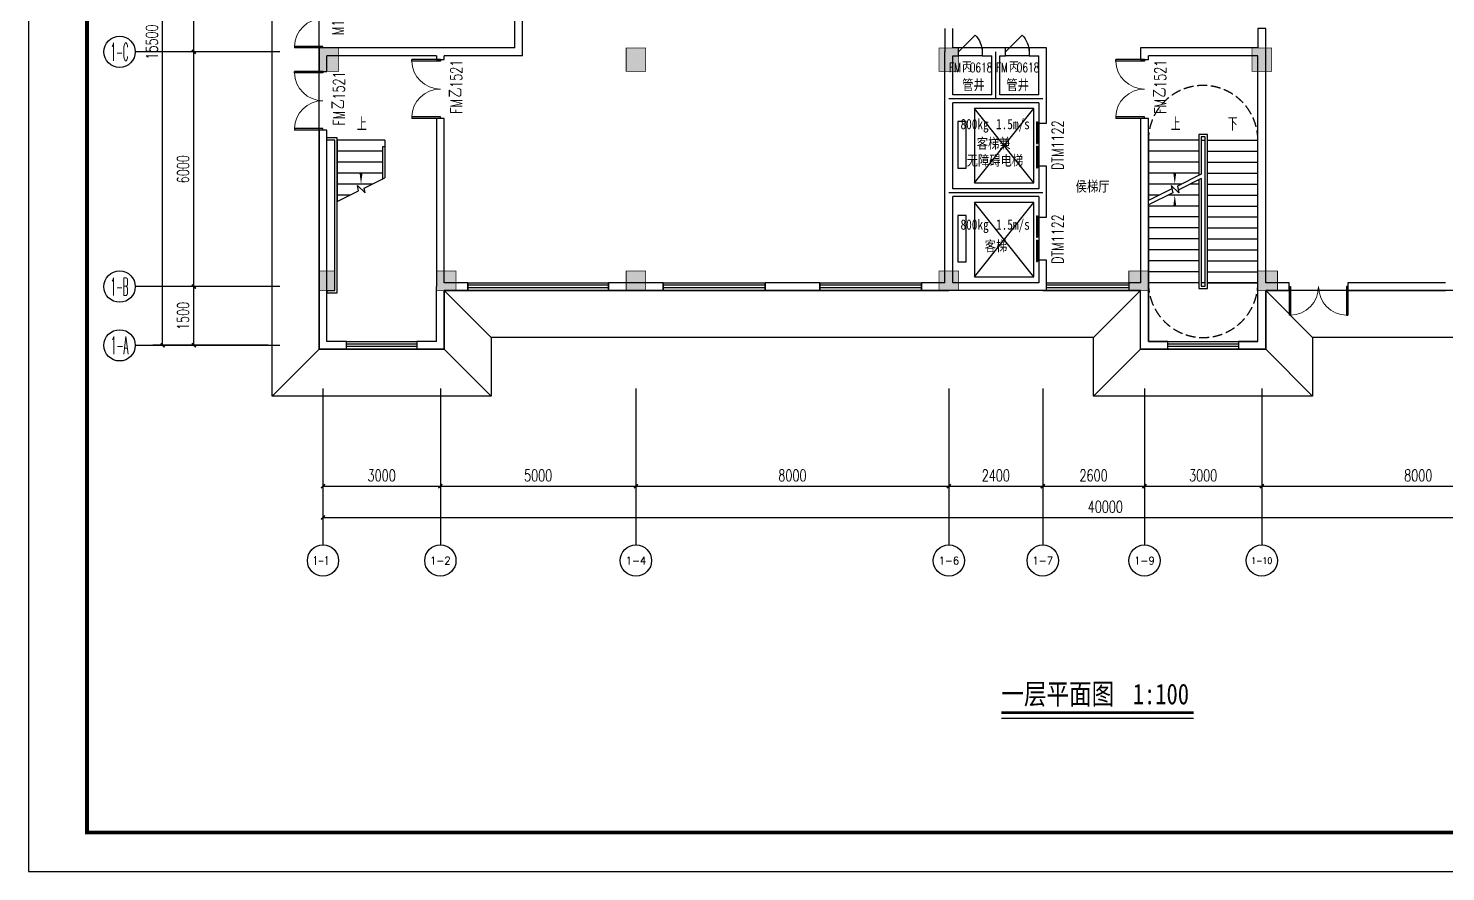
# Model space of a CAD drawing. Extents: x -6243262 to 3079315, y -2914302 to 172723.
# Drawn here: x -2053338 to -2017106, y -894580 to -873031 of the extents above; entities that cross this region are included whole.
import ezdxf
from ezdxf.enums import TextEntityAlignment as Align

# ---------------------------------------------------------------- set-up
doc = ezdxf.new("R2010")
doc.units = 0
doc.header["$LTSCALE"] = 1000
doc.linetypes.add('DASH', pattern=[0.35, 0.25, -0.1])
for name, color, linetype in [('0-柱网', 2, 'Continuous'), ('A-ANNO-IDEN', 3, 'Continuous'), ('A-DOOR', 141, 'Continuous'), ('A-DOOR-IDEN', 7, 'Continuous'), ('A-FLOR-EVTR', 2, 'Continuous'), ('AXIS', 3, 'Continuous'), ('AXIS_TEXT', 7, 'Continuous'), ('DIM_SYMB', 3, 'Continuous'), ('DOOR_FIRE', 4, 'Continuous'), ('DOOR_FIRE_TEXT', 7, 'Continuous'), ('DOTE', 24, 'Continuous'), ('HANDRAIL', 3, 'Continuous'), ('PUB_TEXT', 7, 'Continuous'), ('PUB_TITLE', 4, 'Continuous'), ('STAIR', 2, 'Continuous'), ('WALL', 9, 'Continuous'), ('WINDOW', 4, 'Continuous'), ('WINDOW_TEXT', 7, 'Continuous')]:
    doc.layers.add(name, color=color, linetype=linetype)
doc.styles.add('-宋体', font='', dxfattribs={"width": 0.8})
doc.styles.add('_TCH_AXIS', font='COMPLEX', dxfattribs={"bigfont": 'GBCBIG'})
doc.styles.add('_TCH_DIM', font='SIMPLEX', dxfattribs={"bigfont": 'GBCBIG'})
doc.styles.add('_TCH_DIM_T3', font='SIMPLEX', dxfattribs={"width": 0.705882, "bigfont": 'GBCBIG'})
doc.styles.add('_TCH_WINDOW', font='SIMPLEX', dxfattribs={"height": 3.5, "bigfont": 'GBCBIG'})
doc.styles.add('COMPLEX', font='COMPLEX')
doc.styles.get('-宋体').set_extended_font_data('SimSun')
doc.dimstyles.new('_TCH_ARCH&&100', dxfattribs={"dimtxt": 297.5, "dimasz": 100, "dimexe": 250, "dimexo": 300, "dimgap": 126.25, "dimtad": 1, "dimdec": 0, "dimzin": 0, "dimdsep": 46, "dimtxsty": '_TCH_DIM_T3', "dimblk": 'ARCHTICK', "dimcen": 0.09, "dimclrt": 7, "dimazin": 2, "dimtfac": 1, "dimtdec": 0, "dimtix": 1, "dimtmove": 2, "dimatfit": 3, "dimfxl": 0, "dimtolj": 1, "dimtzin": 0, "dimarcsym": 0})

# ---------------------------------------------------------------- blocks, each defined once
blk = doc.blocks.new('1#柱网')
at = {"layer": '0-柱网'}
for points in [[(494005, 85967), (494005, 85367), (494505, 85367), (494505, 85967)], [(501855, 85967), (501855, 85367), (502355, 85367), (502355, 85967)], [(509855, 85967), (509855, 85367), (510355, 85367), (510355, 85967)], [(517855, 85967), (517855, 85367), (518355, 85367), (518355, 85967)], [(494005, 80267), (494005, 79767), (494405, 79767), (494405, 80267)], [(497005, 80267), (497005, 79767), (497505, 79767), (497505, 80267)], [(501855, 80267), (501855, 79767), (502355, 79767), (502355, 80267)], [(509855, 80267), (509855, 79767), (510355, 79767), (510355, 80267)], [(514705, 80267), (514705, 79767), (515205, 79767), (515205, 80267)], [(518005, 80267), (518005, 79767), (518505, 79767), (518505, 80267)]]:
    blk.add_hatch(color=0, dxfattribs=at).paths.add_polyline_path(points)
at = {"layer": '0-柱网', "color": 0, "const_width": 20}
for points in [[(494005, 85967), (494005, 85367), (494505, 85367), (494505, 85967), (494005, 85967)], [(501855, 85967), (501855, 85367), (502355, 85367), (502355, 85967), (501855, 85967)], [(509855, 85967), (509855, 85367), (510355, 85367), (510355, 85967), (509855, 85967)], [(517855, 85967), (517855, 85367), (518355, 85367), (518355, 85967), (517855, 85967)], [(494005, 80267), (494005, 79767), (494405, 79767), (494405, 80267), (494005, 80267)], [(497005, 80267), (497005, 79767), (497505, 79767), (497505, 80267), (497005, 80267)], [(501855, 80267), (501855, 79767), (502355, 79767), (502355, 80267), (501855, 80267)], [(509855, 80267), (509855, 79767), (510355, 79767), (510355, 80267), (509855, 80267)], [(514705, 80267), (514705, 79767), (515205, 79767), (515205, 80267), (514705, 80267)], [(518005, 80267), (518005, 79767), (518505, 79767), (518505, 80267), (518005, 80267)]]:
    blk.add_lwpolyline(points, dxfattribs=at)
blk = doc.blocks.new('_AXISO')
at = {"color": 0}
blk.add_circle((0, 0), 0.5, dxfattribs=at)
at = {"layer": 'AXIS_TEXT', "color": 0, "style": 'COMPLEX', "width": 1.041667}
blk.add_attdef('A', text='', height=0.56, dxfattribs=at).set_placement((-0.25, -0.28), (0.25, -0.28), align=Align.FIT)
blk = doc.blocks.new('$DorLib2D$00000002')
at = {"color": 0}
for p, q in [((-0.5, 0), (-0.5, 0.4875)), ((-0.475, 0.4875), (-0.5, 0.4875)), ((-0.475, 0), (-0.475, 0.4875)), ((0.475, 0), (0.475, 0.4875)), ((0.475, 0.4875), (0.5, 0.4875)), ((0.5, 0), (0.5, 0.4875)), ((-0.5, 0), (-0.475, 0)), ((0.5, 0), (0.475, 0))]:
    blk.add_line(p, q, dxfattribs=at)
at = {"color": 0, "lineweight": 13}
for centre, start, end in [((-0.4875, 0), 0, 88.53072), ((0.4875, 0), 91.46928, 180)]:
    blk.add_arc(centre, 0.4875, start, end, dxfattribs=at)
blk = doc.blocks.new('$WINLIB2D$00000001')
at = {"color": 0}
for points in [[(-0.5, 0.5), (-0.5, -0.5)], [(-0.5, 0.5), (0.5, 0.5)], [(0.5, -0.5), (0.5, 0.5)], [(0.5, 0.167), (-0.5, 0.167)], [(0.5, -0.167), (-0.5, -0.167)], [(-0.5, -0.5), (0.5, -0.5)]]:
    blk.add_lwpolyline(points, dxfattribs=at)
blk = doc.blocks.new('$DORLIB2D$00000127')
at = {"color": 0}
for points in [[(-0.533, 0.795), (-0.533, 0.69)], [(-0.033, 0.795), (-0.533, 0.795)], [(-0.033, 0.69), (-0.533, 0.69)], [(-0.033, 0.795), (-0.033, 0.69)], [(0.533, 0.795), (0.033, 0.795)], [(0.033, 0.795), (0.033, 0.69)], [(0.533, 0.69), (0.033, 0.69)], [(0.533, 0.795), (0.533, 0.69)], [(0.5, 0.5), (-0.5, 0.5)]]:
    blk.add_lwpolyline(points, dxfattribs=at)
blk = doc.blocks.new('$DorLib2D$00000114')
at = {"color": 0}
blk.add_line((0.5, 0), (-0.207, 0.707), dxfattribs=at)
blk.add_arc((0.5, 0), 1, 135, 180, dxfattribs=at)
blk = doc.blocks.new('_ArchTick')
at = {"color": 0, "linetype": 'ByBlock', "const_width": 0.4}
blk.add_lwpolyline([(-0.5, -0.5), (0.5, 0.5)], dxfattribs=at)
blk = doc.blocks.new('*D59')
at = {"layer": 'AXIS', "color": 0, "lineweight": -2, "transparency": 16777216}
for p, q in [((1297695, -788352), (1297695, -791602)), ((1337695, -788352), (1337695, -791602)), ((1297695, -791352), (1337695, -791352))]:
    blk.add_line(p, q, dxfattribs=at)
at = {"layer": 'Defpoints', "color": 0, "transparency": 16777216}
for p in [(1297695, -788052), (1337695, -788052), (1337695, -791352)]:
    blk.add_point(p, dxfattribs=at)
at = {"layer": 'AXIS', "color": 0, "lineweight": -2, "transparency": 16777216, "xscale": 100, "yscale": 100, "zscale": 100, "rotation": 180}
blk.add_blockref('_ArchTick', (1297695, -791352), dxfattribs=at)
at = {"layer": 'AXIS', "color": 0, "lineweight": -2, "transparency": 16777216, "xscale": 100, "yscale": 100, "zscale": 100}
blk.add_blockref('_ArchTick', (1337695, -791352), dxfattribs=at)
at = {"layer": 'AXIS', "color": 7, "transparency": 16777216, "insert": (1317695, -791077), "char_height": 297.5, "attachment_point": 5, "style": '_TCH_DIM_T3'}
blk.add_mtext('\\A1;40000', dxfattribs=at)
blk = doc.blocks.new('*D61')
at = {"layer": 'AXIS', "color": 0, "lineweight": -2, "transparency": 16777216}
for p, q in [((1321695, -788352), (1321695, -790802)), ((1329695, -788352), (1329695, -790802)), ((1321695, -790552), (1329695, -790552))]:
    blk.add_line(p, q, dxfattribs=at)
at = {"layer": 'Defpoints', "color": 0, "transparency": 16777216}
for p in [(1321695, -788052), (1329695, -788052), (1329695, -790552)]:
    blk.add_point(p, dxfattribs=at)
at = {"layer": 'AXIS', "color": 0, "lineweight": -2, "transparency": 16777216, "xscale": 100, "yscale": 100, "zscale": 100, "rotation": 180}
blk.add_blockref('_ArchTick', (1321695, -790552), dxfattribs=at)
at = {"layer": 'AXIS', "color": 0, "lineweight": -2, "transparency": 16777216, "xscale": 100, "yscale": 100, "zscale": 100}
blk.add_blockref('_ArchTick', (1329695, -790552), dxfattribs=at)
at = {"layer": 'AXIS', "color": 7, "transparency": 16777216, "insert": (1325695, -790277), "char_height": 297.5, "attachment_point": 5, "style": '_TCH_DIM_T3'}
blk.add_mtext('\\A1;8000', dxfattribs=at)
blk = doc.blocks.new('*D62')
at = {"layer": 'AXIS', "color": 0, "lineweight": -2, "transparency": 16777216}
for p, q in [((1318695, -788352), (1318695, -790802)), ((1321695, -788352), (1321695, -790802)), ((1318695, -790552), (1321695, -790552))]:
    blk.add_line(p, q, dxfattribs=at)
at = {"layer": 'Defpoints', "color": 0, "transparency": 16777216}
for p in [(1318695, -788052), (1321695, -788052), (1321695, -790552)]:
    blk.add_point(p, dxfattribs=at)
at = {"layer": 'AXIS', "color": 0, "lineweight": -2, "transparency": 16777216, "xscale": 100, "yscale": 100, "zscale": 100, "rotation": 180}
blk.add_blockref('_ArchTick', (1318695, -790552), dxfattribs=at)
at = {"layer": 'AXIS', "color": 0, "lineweight": -2, "transparency": 16777216, "xscale": 100, "yscale": 100, "zscale": 100}
blk.add_blockref('_ArchTick', (1321695, -790552), dxfattribs=at)
at = {"layer": 'AXIS', "color": 7, "transparency": 16777216, "insert": (1320195, -790277), "char_height": 297.5, "attachment_point": 5, "style": '_TCH_DIM_T3'}
blk.add_mtext('\\A1;3000', dxfattribs=at)
blk = doc.blocks.new('*D63')
at = {"layer": 'AXIS', "color": 0, "lineweight": -2, "transparency": 16777216}
for p, q in [((1316095, -788352), (1316095, -790802)), ((1318695, -788352), (1318695, -790802)), ((1316095, -790552), (1318695, -790552))]:
    blk.add_line(p, q, dxfattribs=at)
at = {"layer": 'Defpoints', "color": 0, "transparency": 16777216}
for p in [(1316095, -788052), (1318695, -788052), (1318695, -790552)]:
    blk.add_point(p, dxfattribs=at)
at = {"layer": 'AXIS', "color": 0, "lineweight": -2, "transparency": 16777216, "xscale": 100, "yscale": 100, "zscale": 100, "rotation": 180}
blk.add_blockref('_ArchTick', (1316095, -790552), dxfattribs=at)
at = {"layer": 'AXIS', "color": 0, "lineweight": -2, "transparency": 16777216, "xscale": 100, "yscale": 100, "zscale": 100}
blk.add_blockref('_ArchTick', (1318695, -790552), dxfattribs=at)
at = {"layer": 'AXIS', "color": 7, "transparency": 16777216, "insert": (1317395, -790277), "char_height": 297.5, "attachment_point": 5, "style": '_TCH_DIM_T3'}
blk.add_mtext('\\A1;2600', dxfattribs=at)
blk = doc.blocks.new('*D64')
at = {"layer": 'AXIS', "color": 0, "lineweight": -2, "transparency": 16777216}
for p, q in [((1313695, -788352), (1313695, -790802)), ((1316095, -788352), (1316095, -790802)), ((1313695, -790552), (1316095, -790552))]:
    blk.add_line(p, q, dxfattribs=at)
at = {"layer": 'Defpoints', "color": 0, "transparency": 16777216}
for p in [(1313695, -788052), (1316095, -788052), (1316095, -790552)]:
    blk.add_point(p, dxfattribs=at)
at = {"layer": 'AXIS', "color": 0, "lineweight": -2, "transparency": 16777216, "xscale": 100, "yscale": 100, "zscale": 100, "rotation": 180}
blk.add_blockref('_ArchTick', (1313695, -790552), dxfattribs=at)
at = {"layer": 'AXIS', "color": 0, "lineweight": -2, "transparency": 16777216, "xscale": 100, "yscale": 100, "zscale": 100}
blk.add_blockref('_ArchTick', (1316095, -790552), dxfattribs=at)
at = {"layer": 'AXIS', "color": 7, "transparency": 16777216, "insert": (1314895, -790277), "char_height": 297.5, "attachment_point": 5, "style": '_TCH_DIM_T3'}
blk.add_mtext('\\A1;2400', dxfattribs=at)
blk = doc.blocks.new('*D65')
at = {"layer": 'AXIS', "color": 0, "lineweight": -2, "transparency": 16777216}
for p, q in [((1305695, -788352), (1305695, -790802)), ((1313695, -788352), (1313695, -790802)), ((1305695, -790552), (1313695, -790552))]:
    blk.add_line(p, q, dxfattribs=at)
at = {"layer": 'Defpoints', "color": 0, "transparency": 16777216}
for p in [(1305695, -788052), (1313695, -788052), (1313695, -790552)]:
    blk.add_point(p, dxfattribs=at)
at = {"layer": 'AXIS', "color": 0, "lineweight": -2, "transparency": 16777216, "xscale": 100, "yscale": 100, "zscale": 100, "rotation": 180}
blk.add_blockref('_ArchTick', (1305695, -790552), dxfattribs=at)
at = {"layer": 'AXIS', "color": 0, "lineweight": -2, "transparency": 16777216, "xscale": 100, "yscale": 100, "zscale": 100}
blk.add_blockref('_ArchTick', (1313695, -790552), dxfattribs=at)
at = {"layer": 'AXIS', "color": 7, "transparency": 16777216, "insert": (1309695, -790277), "char_height": 297.5, "attachment_point": 5, "style": '_TCH_DIM_T3'}
blk.add_mtext('\\A1;8000', dxfattribs=at)
blk = doc.blocks.new('*D66')
at = {"layer": 'AXIS', "color": 0, "lineweight": -2, "transparency": 16777216}
for p, q in [((1300695, -788352), (1300695, -790802)), ((1305695, -788352), (1305695, -790802)), ((1300695, -790552), (1305695, -790552))]:
    blk.add_line(p, q, dxfattribs=at)
at = {"layer": 'Defpoints', "color": 0, "transparency": 16777216}
for p in [(1300695, -788052), (1305695, -788052), (1305695, -790552)]:
    blk.add_point(p, dxfattribs=at)
at = {"layer": 'AXIS', "color": 0, "lineweight": -2, "transparency": 16777216, "xscale": 100, "yscale": 100, "zscale": 100, "rotation": 180}
blk.add_blockref('_ArchTick', (1300695, -790552), dxfattribs=at)
at = {"layer": 'AXIS', "color": 0, "lineweight": -2, "transparency": 16777216, "xscale": 100, "yscale": 100, "zscale": 100}
blk.add_blockref('_ArchTick', (1305695, -790552), dxfattribs=at)
at = {"layer": 'AXIS', "color": 7, "transparency": 16777216, "insert": (1303195, -790277), "char_height": 297.5, "attachment_point": 5, "style": '_TCH_DIM_T3'}
blk.add_mtext('\\A1;5000', dxfattribs=at)
blk = doc.blocks.new('*D67')
at = {"layer": 'AXIS', "color": 0, "lineweight": -2, "transparency": 16777216}
for p, q in [((1297695, -788352), (1297695, -790802)), ((1300695, -788352), (1300695, -790802)), ((1297695, -790552), (1300695, -790552))]:
    blk.add_line(p, q, dxfattribs=at)
at = {"layer": 'Defpoints', "color": 0, "transparency": 16777216}
for p in [(1297695, -788052), (1300695, -788052), (1300695, -790552)]:
    blk.add_point(p, dxfattribs=at)
at = {"layer": 'AXIS', "color": 0, "lineweight": -2, "transparency": 16777216, "xscale": 100, "yscale": 100, "zscale": 100, "rotation": 180}
blk.add_blockref('_ArchTick', (1297695, -790552), dxfattribs=at)
at = {"layer": 'AXIS', "color": 0, "lineweight": -2, "transparency": 16777216, "xscale": 100, "yscale": 100, "zscale": 100}
blk.add_blockref('_ArchTick', (1300695, -790552), dxfattribs=at)
at = {"layer": 'AXIS', "color": 7, "transparency": 16777216, "insert": (1299195, -790277), "char_height": 297.5, "attachment_point": 5, "style": '_TCH_DIM_T3'}
blk.add_mtext('\\A1;3000', dxfattribs=at)
blk = doc.blocks.new('*D80')
at = {"layer": 'AXIS', "color": 0, "lineweight": -2, "transparency": 16777216}
for p, q in [((1296295, -771452), (1293345, -771452)), ((1293595, -786952), (1293595, -771452)), ((1296295, -786952), (1293345, -786952))]:
    blk.add_line(p, q, dxfattribs=at)
at = {"layer": 'Defpoints', "color": 0, "transparency": 16777216}
for p in [(1293595, -771452), (1296595, -771452), (1296595, -786952)]:
    blk.add_point(p, dxfattribs=at)
at = {"layer": 'AXIS', "color": 0, "lineweight": -2, "transparency": 16777216, "xscale": 100, "yscale": 100, "zscale": 100}
for p, rotation in [((1293595, -771452), 90), ((1293595, -786952), 270)]:
    blk.add_blockref('_ArchTick', p, dxfattribs=dict(at, rotation=rotation))
at = {"layer": 'AXIS', "color": 7, "transparency": 16777216, "insert": (1293320, -779202), "char_height": 297.5, "attachment_point": 5, "rotation": 90, "style": '_TCH_DIM_T3'}
blk.add_mtext('\\A1;15500', dxfattribs=at)
blk = doc.blocks.new('*D81')
at = {"layer": 'AXIS', "color": 0, "lineweight": -2, "transparency": 16777216}
for p, q in [((1296295, -785452), (1294145, -785452)), ((1294395, -786952), (1294395, -785452)), ((1296295, -786952), (1294145, -786952))]:
    blk.add_line(p, q, dxfattribs=at)
at = {"layer": 'Defpoints', "color": 0, "transparency": 16777216}
for p in [(1294395, -785452), (1296595, -785452), (1296595, -786952)]:
    blk.add_point(p, dxfattribs=at)
at = {"layer": 'AXIS', "color": 0, "lineweight": -2, "transparency": 16777216, "xscale": 100, "yscale": 100, "zscale": 100}
for p, rotation in [((1294395, -785452), 90), ((1294395, -786952), 270)]:
    blk.add_blockref('_ArchTick', p, dxfattribs=dict(at, rotation=rotation))
at = {"layer": 'AXIS', "color": 7, "transparency": 16777216, "insert": (1294120, -786202), "char_height": 297.5, "attachment_point": 5, "rotation": 90, "style": '_TCH_DIM_T3'}
blk.add_mtext('\\A1;1500', dxfattribs=at)
blk = doc.blocks.new('*D82')
at = {"layer": 'AXIS', "color": 0, "lineweight": -2, "transparency": 16777216}
for p, q in [((1296295, -779452), (1294145, -779452)), ((1294395, -785452), (1294395, -779452)), ((1296295, -785452), (1294145, -785452))]:
    blk.add_line(p, q, dxfattribs=at)
at = {"layer": 'Defpoints', "color": 0, "transparency": 16777216}
for p in [(1294395, -779452), (1296595, -779452), (1296595, -785452)]:
    blk.add_point(p, dxfattribs=at)
at = {"layer": 'AXIS', "color": 0, "lineweight": -2, "transparency": 16777216, "xscale": 100, "yscale": 100, "zscale": 100}
for p, rotation in [((1294395, -779452), 90), ((1294395, -785452), 270)]:
    blk.add_blockref('_ArchTick', p, dxfattribs=dict(at, rotation=rotation))
at = {"layer": 'AXIS', "color": 7, "transparency": 16777216, "insert": (1294120, -782452), "char_height": 297.5, "attachment_point": 5, "rotation": 90, "style": '_TCH_DIM_T3'}
blk.add_mtext('\\A1;6000', dxfattribs=at)
blk = doc.blocks.new('*D83')
at = {"layer": 'AXIS', "color": 0, "lineweight": -2, "transparency": 16777216}
for p, q in [((1296295, -776852), (1294145, -776852)), ((1294395, -779452), (1294395, -776852)), ((1296295, -779452), (1294145, -779452))]:
    blk.add_line(p, q, dxfattribs=at)
at = {"layer": 'Defpoints', "color": 0, "transparency": 16777216}
for p in [(1294395, -776852), (1296595, -776852), (1296595, -779452)]:
    blk.add_point(p, dxfattribs=at)
at = {"layer": 'AXIS', "color": 0, "lineweight": -2, "transparency": 16777216, "xscale": 100, "yscale": 100, "zscale": 100}
for p, rotation in [((1294395, -776852), 90), ((1294395, -779452), 270)]:
    blk.add_blockref('_ArchTick', p, dxfattribs=dict(at, rotation=rotation))
at = {"layer": 'AXIS', "color": 7, "transparency": 16777216, "insert": (1294120, -778152), "char_height": 297.5, "attachment_point": 5, "rotation": 90, "style": '_TCH_DIM_T3'}
blk.add_mtext('\\A1;2600', dxfattribs=at)
blk = doc.blocks.new('11')
at = {"color": 8}
for points in [[(1321945.1, -770152.2), (1338995.1, -770152.2), (1338995.1, -786752.2), (1322995.1, -786752.2), (1322995.1, -788252.2), (1317395.1, -788252.2), (1317395.1, -786752.2), (1301995.1, -786752.2), (1301995.1, -788252.2), (1296395.1, -788252.2), (1296395.1, -770152.2), (1313445.1, -770152.2)], [(1301995.1, -786752.2), (1300795.1, -785552.2)], [(1317395.1, -786752.2), (1318595.1, -785552.2)], [(1322995.1, -786752.2), (1321795.1, -785552.2)], [(1297595.1, -787052.2), (1296395.1, -788252.2)], [(1300795.1, -787052.2), (1301995.1, -788252.2)], [(1318595.1, -787052.2), (1317395.1, -788252.2)], [(1321795.1, -787052.2), (1322995.1, -788252.2)]]:
    blk.add_lwpolyline(points, dxfattribs=at)
blk.add_lwpolyline([(1297595.1, -771352.2), (1337795.1, -771352.2), (1337795.1, -785552.2), (1321795.1, -785552.2), (1321795.1, -787052.2), (1318595.1, -787052.2), (1318595.1, -785552.2), (1300795.1, -785552.2), (1300795.1, -787052.2), (1297595.1, -787052.2)], close=True, dxfattribs=at)
at = {"color": 8, "linetype": 'DASH'}
for centre, start, end in [((1320195.1, -781712.2), 359.99993, 180.00007), ((1320195.1, -785352.2), 179.99993, 0.00007)]:
    blk.add_arc(centre, 1400, start, end, dxfattribs=at)
at = {"layer": 'A-FLOR-EVTR', "color": 8, "ltscale": 0.5}
for p, q in [((1315870.1, -780902.2), (1314350.1, -780902.2)), ((1314350.1, -780902.2), (1314350.1, -782802.2)), ((1314350.1, -782802.2), (1315870.1, -780902.2)), ((1315870.1, -782802.2), (1314350.1, -780902.2)), ((1315870.1, -782802.2), (1315870.1, -780902.2)), ((1314135.1, -781232.2), (1313920.1, -781232.2)), ((1313920.1, -781232.2), (1313920.1, -782422.2)), ((1314135.1, -782422.2), (1314135.1, -781232.2)), ((1313920.1, -782422.2), (1314135.1, -782422.2)), ((1314350.1, -782802.2), (1315870.1, -782802.2)), ((1315870.1, -783302.2), (1314350.1, -783302.2)), ((1314350.1, -783302.2), (1314350.1, -785202.2)), ((1314350.1, -785202.2), (1315870.1, -783302.2)), ((1315870.1, -785202.2), (1314350.1, -783302.2)), ((1315870.1, -785202.2), (1315870.1, -783302.2)), ((1314135.1, -783632.2), (1313920.1, -783632.2)), ((1313920.1, -783632.2), (1313920.1, -784822.2)), ((1314135.1, -784822.2), (1314135.1, -783632.2)), ((1313920.1, -784822.2), (1314135.1, -784822.2)), ((1314350.1, -785202.2), (1315870.1, -785202.2))]:
    blk.add_line(p, q, dxfattribs=at)
at = {"layer": 'AXIS', "color": 8}
for p, q in [((1296595.1, -779452.2), (1292895.1, -779452.2)), ((1296595.1, -785452.2), (1292895.1, -785452.2)), ((1296595.1, -786952.2), (1292895.1, -786952.2)), ((1297695.1, -788052.2), (1297695.1, -792052.2)), ((1300695.1, -788052.2), (1300695.1, -792052.2)), ((1305695.1, -788052.2), (1305695.1, -792052.2)), ((1313695.1, -788052.2), (1313695.1, -792052.2)), ((1316095.1, -788052.2), (1316095.1, -792052.2)), ((1318695.1, -788052.2), (1318695.1, -792052.2)), ((1321695.1, -788052.2), (1321695.1, -792052.2))]:
    blk.add_line(p, q, dxfattribs=at)
at = {"layer": 'DIM_SYMB', "color": 8}
for points in [[(1298667.6, -781572.2, 0, 0, 0), (1298667.6, -782832.2, 0, 80, 0), (1298667.6, -782532.2, 0, 0, 0)], [(1319470.1, -781572.2, 0, 0, 0), (1319470.1, -782832.2, 0, 80, 0), (1319470.1, -782532.2, 0, 0, 0)], [(1320920.1, -781572.2, 0, 0, 0), (1320920.1, -786102.2, 0, 0, 0), (1319470.1, -786102.2, 0, 0, 0), (1319470.1, -783112.2, 0, 80, 0), (1319470.1, -783412.2, 0, 0, 0)]]:
    blk.add_lwpolyline(points, format="xyseb", dxfattribs=at)
at = {"layer": 'DOOR_FIRE', "color": 8}
blk.add_line((1297595.1, -781452.2), (1297595.1, -779952.2), dxfattribs=at)
at = {"layer": 'DOTE', "color": 8}
for p, q in [((1314895.1, -780652.2), (1314895.1, -779452.2)), ((1316095.1, -780652.2), (1313695.1, -780652.2)), ((1316095.1, -783052.2), (1313695.1, -783052.2))]:
    blk.add_line(p, q, dxfattribs=at)
at = {"layer": 'HANDRAIL', "color": 8}
for p, q in [((1298055.1, -781652.2), (1297795.1, -781652.2)), ((1297795.1, -781712.2), (1297795.1, -781652.2)), ((1297995.1, -781712.2), (1297795.1, -781712.2)), ((1297995.1, -785552.2), (1297995.1, -781712.2)), ((1298055.1, -785612.2), (1298055.1, -781652.2)), ((1297795.1, -785552.2), (1297995.1, -785552.2)), ((1297795.1, -785552.2), (1297795.1, -785612.2)), ((1297795.1, -785612.2), (1298055.1, -785612.2))]:
    blk.add_line(p, q, dxfattribs=at)
at = {"layer": 'STAIR', "color": 8}
for p, q in [((1298055.1, -781712.2), (1298055.1, -783275.3)), ((1299280.1, -781712.2), (1298055.1, -781712.2)), ((1299220.1, -781882.2), (1299220.1, -782698.8)), ((1299280.1, -781882.2), (1299220.1, -781882.2)), ((1299280.1, -781712.2), (1299280.1, -781882.2)), ((1299280.1, -781882.2), (1299280.1, -782669.1)), ((1299280.1, -781882.2), (1299280.1, -782669.1)), ((1318795.1, -781712.2), (1318795.1, -783252.4)), ((1320085.1, -781712.2), (1318795.1, -781712.2)), ((1320305.1, -781562.2), (1320085.1, -781562.2)), ((1320085.1, -781562.2), (1320085.1, -782610.2)), ((1320245.1, -781622.2), (1320145.1, -781622.2)), ((1320145.1, -781622.2), (1320145.1, -782580.3)), ((1320145.1, -781712.2), (1320145.1, -782580.3)), ((1320145.1, -781712.2), (1320245.1, -781712.2)), ((1320245.1, -785442.2), (1320245.1, -781622.2)), ((1320245.1, -785352.2), (1320245.1, -781712.2)), ((1320305.1, -785502.2), (1320305.1, -781562.2)), ((1320305.1, -781712.2), (1321595.1, -781712.2)), ((1321595.1, -785352.2), (1321595.1, -781712.2)), ((1299220.1, -781992.2), (1298055.1, -781992.2)), ((1320085.1, -781992.2), (1318795.1, -781992.2)), ((1320305.1, -781992.2), (1321595.1, -781992.2)), ((1299220.1, -782272.2), (1298055.1, -782272.2)), ((1299220.1, -782552.2), (1298055.1, -782552.2)), ((1320085.1, -782272.2), (1318795.1, -782272.2)), ((1320085.1, -782552.2), (1318795.1, -782552.2)), ((1320145.1, -782580.3), (1319540.3, -782881.4)), ((1320305.1, -782272.2), (1321595.1, -782272.2)), ((1320305.1, -782552.2), (1321595.1, -782552.2)), ((1298950.5, -782832.2), (1298055.1, -782832.2)), ((1298605, -783003.2), (1298578.5, -782870.8)), ((1298578.5, -782870.8), (1298773, -783056.5)), ((1298748.1, -782932.3), (1299280.1, -782669.1)), ((1298773, -783056.5), (1298748.1, -782932.3)), ((1319639.2, -782832.2), (1318795.1, -782832.2)), ((1319397.3, -782952.6), (1318795.1, -783252.4)), ((1319575.7, -783056.3), (1319380.7, -782871)), ((1319380.7, -782871), (1319417.9, -783054.1)), ((1319540.3, -782881.4), (1319575.7, -783056.3)), ((1320145.1, -782692), (1319560.8, -782982.9)), ((1320085.1, -782832.2), (1319863.5, -782832.2)), ((1320085.1, -782721.9), (1320085.1, -785502.2)), ((1320145.1, -782692), (1320145.1, -785352.2)), ((1320145.1, -782692), (1320145.1, -785442.2)), ((1320305.1, -782832.2), (1321595.1, -782832.2)), ((1298055.1, -783275.3), (1298605, -783003.2)), ((1298384.7, -783112.2), (1298055.1, -783112.2)), ((1319417.9, -783054.1), (1318795.1, -783364.1)), ((1319076.7, -783112.2), (1318795.1, -783112.2)), ((1320085.1, -783112.2), (1319301.1, -783112.2)), ((1320305.1, -783112.2), (1321595.1, -783112.2)), ((1318795.1, -783364.1), (1318795.1, -785352.2)), ((1320085.1, -783392.2), (1318795.1, -783392.2)), ((1320085.1, -783672.2), (1318795.1, -783672.2)), ((1320305.1, -783392.2), (1321595.1, -783392.2)), ((1320305.1, -783672.2), (1321595.1, -783672.2)), ((1320085.1, -783952.2), (1318795.1, -783952.2)), ((1320305.1, -783952.2), (1321595.1, -783952.2)), ((1320085.1, -784232.2), (1318795.1, -784232.2)), ((1320305.1, -784232.2), (1321595.1, -784232.2)), ((1320085.1, -784512.2), (1318795.1, -784512.2)), ((1320085.1, -784792.2), (1318795.1, -784792.2)), ((1320305.1, -784512.2), (1321595.1, -784512.2)), ((1320305.1, -784792.2), (1321595.1, -784792.2)), ((1320085.1, -785072.2), (1318795.1, -785072.2)), ((1320305.1, -785072.2), (1321595.1, -785072.2)), ((1320085.1, -785352.2), (1318795.1, -785352.2)), ((1318795.1, -785352.2), (1318795.1, -786852.2)), ((1320085.1, -785352.2), (1318795.1, -785352.2)), ((1320085.1, -785502.2), (1320305.1, -785502.2)), ((1320245.1, -785352.2), (1320145.1, -785352.2)), ((1320145.1, -785442.2), (1320245.1, -785442.2)), ((1320305.1, -785352.2), (1321595.1, -785352.2)), ((1321595.1, -785352.2), (1320305.1, -785352.2)), ((1321595.1, -786852.2), (1321595.1, -785352.2)), ((1318795.1, -786852.2), (1321595.1, -786852.2))]:
    blk.add_line(p, q, dxfattribs=at)
at = {"layer": 'WALL', "color": 8}
for p, q in [((1302595.1, -779352.2), (1302595.1, -774252.2)), ((1302795.1, -779552.2), (1302795.1, -774152.2)), ((1313595.1, -778852.2), (1313595.1, -779452.2)), ((1313795.1, -779352.2), (1313795.1, -778852.2)), ((1321795.1, -778852.2), (1321595.1, -778852.2)), ((1321595.1, -778852.2), (1321595.1, -779352.2)), ((1321795.1, -779452.2), (1321795.1, -778852.2)), ((1297795.1, -779352.2), (1297595.1, -779352.2)), ((1297595.1, -779352.2), (1297595.1, -779452.2)), ((1300695.1, -779352.2), (1297795.1, -779352.2)), ((1302595.1, -779352.2), (1300695.1, -779352.2)), ((1313945.1, -779352.2), (1313795.1, -779352.2)), ((1313945.1, -779552.2), (1313945.1, -779352.2)), ((1314895.1, -779352.2), (1314545.1, -779352.2)), ((1314545.1, -779352.2), (1314545.1, -779552.2)), ((1315145.1, -779352.2), (1314895.1, -779352.2)), ((1315145.1, -779552.2), (1315145.1, -779352.2)), ((1316195.1, -779352.2), (1315745.1, -779352.2)), ((1315745.1, -779352.2), (1315745.1, -779552.2)), ((1316195.1, -780652.2), (1316195.1, -779352.2)), ((1321595.1, -779352.2), (1318595.1, -779352.2)), ((1318595.1, -779352.2), (1318595.1, -779652.2)), ((1297595.1, -779452.2), (1297595.1, -779952.2)), ((1297795.1, -779952.2), (1297795.1, -779552.2)), ((1300595.1, -779552.2), (1297795.1, -779552.2)), ((1300595.1, -779552.2), (1300595.1, -779652.2)), ((1300595.1, -779652.2), (1300795.1, -779652.2)), ((1300795.1, -779652.2), (1300795.1, -779552.2)), ((1302795.1, -779552.2), (1300795.1, -779552.2)), ((1313595.1, -780652.2), (1313595.1, -779452.2)), ((1313795.1, -780552.2), (1313795.1, -779552.2)), ((1313795.1, -779552.2), (1313945.1, -779552.2)), ((1314545.1, -779552.2), (1314795.1, -779552.2)), ((1314795.1, -780552.2), (1314795.1, -779552.2)), ((1314995.1, -779552.2), (1315145.1, -779552.2)), ((1314995.1, -780552.2), (1314995.1, -779552.2)), ((1315745.1, -779552.2), (1315995.1, -779552.2)), ((1315995.1, -780552.2), (1315995.1, -779552.2)), ((1318595.1, -779652.2), (1318795.1, -779652.2)), ((1321595.1, -779552.2), (1318795.1, -779552.2)), ((1318795.1, -779652.2), (1318795.1, -779552.2)), ((1321595.1, -785452.2), (1321595.1, -779552.2)), ((1321795.1, -785352.2), (1321795.1, -779452.2)), ((1297595.1, -779952.2), (1297795.1, -779952.2)), ((1313595.1, -783052.2), (1313595.1, -780652.2)), ((1314795.1, -780552.2), (1313795.1, -780552.2)), ((1313795.1, -782952.2), (1313795.1, -780752.2)), ((1314895.1, -780752.2), (1313795.1, -780752.2)), ((1315995.1, -780752.2), (1314895.1, -780752.2)), ((1315995.1, -780552.2), (1314995.1, -780552.2)), ((1315995.1, -780752.2), (1315995.1, -781277.2)), ((1316195.1, -781277.2), (1316195.1, -780652.2)), ((1300795.1, -781152.2), (1300595.1, -781152.2)), ((1300595.1, -781152.2), (1300595.1, -785452.2)), ((1300795.1, -785352.2), (1300795.1, -781152.2)), ((1318795.1, -781152.2), (1318595.1, -781152.2)), ((1318595.1, -781152.2), (1318595.1, -785352.2)), ((1318795.1, -785452.2), (1318795.1, -781152.2)), ((1297795.1, -781452.2), (1297595.1, -781452.2)), ((1297595.1, -781452.2), (1297595.1, -787052.2)), ((1297795.1, -786852.2), (1297795.1, -781452.2)), ((1315995.1, -781277.2), (1316195.1, -781277.2)), ((1316195.1, -782377.2), (1315995.1, -782377.2)), ((1315995.1, -782377.2), (1315995.1, -782952.2)), ((1316195.1, -783052.2), (1316195.1, -782377.2)), ((1315995.1, -782952.2), (1313795.1, -782952.2)), ((1313595.1, -785352.2), (1313595.1, -783052.2)), ((1313795.1, -785352.2), (1313795.1, -783152.2)), ((1315995.1, -783152.2), (1313795.1, -783152.2)), ((1315995.1, -783152.2), (1315995.1, -783677.2)), ((1316195.1, -783677.2), (1316195.1, -783052.2)), ((1315995.1, -783677.2), (1316195.1, -783677.2)), ((1316195.1, -784777.2), (1315995.1, -784777.2)), ((1315995.1, -784777.2), (1315995.1, -785352.2)), ((1316195.1, -785352.2), (1316195.1, -784777.2)), ((1300595.1, -786852.2), (1300595.1, -785452.2)), ((1301395.1, -785352.2), (1300795.1, -785352.2)), ((1301395.1, -785552.2), (1301395.1, -785352.2)), ((1306395.1, -785352.2), (1304995.1, -785352.2)), ((1304995.1, -785352.2), (1304995.1, -785552.2)), ((1306395.1, -785552.2), (1306395.1, -785352.2)), ((1310395.1, -785352.2), (1308995.1, -785352.2)), ((1308995.1, -785352.2), (1308995.1, -785552.2)), ((1310395.1, -785552.2), (1310395.1, -785352.2)), ((1313595.1, -785352.2), (1312995.1, -785352.2)), ((1312995.1, -785352.2), (1312995.1, -785552.2)), ((1315995.1, -785352.2), (1313795.1, -785352.2)), ((1316195.1, -785552.2), (1316195.1, -785352.2)), ((1318595.1, -785352.2), (1318295.1, -785352.2)), ((1318295.1, -785352.2), (1318295.1, -785552.2)), ((1318795.1, -786852.2), (1318795.1, -785452.2)), ((1321595.1, -786852.2), (1321595.1, -785452.2)), ((1322395.1, -785352.2), (1321795.1, -785352.2)), ((1322395.1, -785552.2), (1322395.1, -785352.2)), ((1326395.1, -785352.2), (1323895.1, -785352.2)), ((1323895.1, -785352.2), (1323895.1, -785552.2)), ((1300795.1, -785552.2), (1301395.1, -785552.2)), ((1300795.1, -787052.2), (1300795.1, -785552.2)), ((1304995.1, -785552.2), (1306395.1, -785552.2)), ((1308995.1, -785552.2), (1310395.1, -785552.2)), ((1312995.1, -785552.2), (1313695.1, -785552.2)), ((1316095.1, -785552.2), (1313695.1, -785552.2)), ((1316095.1, -785552.2), (1316195.1, -785552.2)), ((1318295.1, -785552.2), (1318595.1, -785552.2)), ((1318595.1, -787052.2), (1318595.1, -785552.2)), ((1321795.1, -785552.2), (1322395.1, -785552.2)), ((1321795.1, -787052.2), (1321795.1, -785552.2)), ((1323895.1, -785552.2), (1326395.1, -785552.2)), ((1298295.1, -786852.2), (1297795.1, -786852.2)), ((1298295.1, -787052.2), (1298295.1, -786852.2)), ((1300595.1, -786852.2), (1300095.1, -786852.2)), ((1300095.1, -786852.2), (1300095.1, -787052.2)), ((1319295.1, -786852.2), (1318795.1, -786852.2)), ((1319295.1, -787052.2), (1319295.1, -786852.2)), ((1321595.1, -786852.2), (1321095.1, -786852.2)), ((1321095.1, -786852.2), (1321095.1, -787052.2)), ((1297595.1, -787052.2), (1298295.1, -787052.2)), ((1300095.1, -787052.2), (1300795.1, -787052.2)), ((1318595.1, -787052.2), (1319295.1, -787052.2)), ((1321095.1, -787052.2), (1321795.1, -787052.2))]:
    blk.add_line(p, q, dxfattribs=at)
at = {"layer": 'WINDOW', "color": 8}
for p, q in [((1314545.1, -779352.2), (1313945.1, -779352.2)), ((1315745.1, -779352.2), (1315145.1, -779352.2)), ((1314545.1, -779552.2), (1313945.1, -779552.2)), ((1315745.1, -779552.2), (1315145.1, -779552.2)), ((1323895.1, -785552.2), (1322395.1, -785552.2))]:
    blk.add_line(p, q, dxfattribs=at)
at = {"layer": '0-柱网', "color": 8}
blk.add_blockref('1#柱网', (803590.1, -865319.4), dxfattribs=at)
at = {"layer": 'A-DOOR', "color": 8}
ref = blk.add_blockref('$DORLIB2D$00000127', (1316095.1, -781827.2), dxfattribs=dict(at, xscale=1100, yscale=200, zscale=200, rotation=90))
ref.add_attrib('A', 'DTM1122', (1316623.8, -782472.2), dxfattribs={"layer": 'A-DOOR-IDEN', "color": 8, "height": 297.5, "rotation": 90, "style": '_TCH_WINDOW', "width": 0.705882})
ref = blk.add_blockref('$DORLIB2D$00000127', (1316095.1, -784227.2), dxfattribs=dict(at, xscale=1100, yscale=200, zscale=200, rotation=90))
ref.add_attrib('A', 'DTM1122', (1316623.8, -784872.2), dxfattribs={"layer": 'A-DOOR-IDEN', "color": 8, "height": 297.5, "rotation": 90, "style": '_TCH_WINDOW', "width": 0.705882})
at = {"layer": 'AXIS', "color": 8}
ref = blk.add_blockref('_AXISO', (1292495.1, -779452.2), dxfattribs=dict(at, xscale=800, yscale=800, zscale=800))
ref.add_attrib('A', '1-C', dxfattribs={"layer": 'AXIS_TEXT', "color": 8, "height": 452.55, "style": '_TCH_AXIS', "width": 0.375}).set_placement((1292268.8, -779678.5), (1292721.4, -779678.5), align=Align.FIT)
ref = blk.add_blockref('_AXISO', (1292495.1, -785452.2), dxfattribs=dict(at, xscale=800, yscale=800, zscale=800))
ref.add_attrib('A', '1-B', dxfattribs={"layer": 'AXIS_TEXT', "color": 8, "height": 452.55, "style": '_TCH_AXIS', "width": 0.362069}).set_placement((1292268.8, -785678.5), (1292721.4, -785678.5), align=Align.FIT)
ref = blk.add_blockref('_AXISO', (1292495.1, -786952.2), dxfattribs=dict(at, xscale=800, yscale=800, zscale=800))
ref.add_attrib('A', '1-A', dxfattribs={"layer": 'AXIS_TEXT', "color": 8, "height": 452.55, "style": '_TCH_AXIS', "width": 0.355932}).set_placement((1292268.8, -787178.5), (1292721.4, -787178.5), align=Align.FIT)
ref = blk.add_blockref('_AXISO', (1297695.1, -792452.2), dxfattribs=dict(at, xscale=800, yscale=800, zscale=800))
ref.add_attrib('A', '1-1 ', dxfattribs={"layer": 'AXIS_TEXT', "height": 216.85, "style": '_TCH_AXIS', "width": 0.649351}).set_placement((1297437, -792560.6), (1297953.3, -792560.6), align=Align.FIT)
ref = blk.add_blockref('_AXISO', (1300695.1, -792452.2), dxfattribs=dict(at, xscale=800, yscale=800, zscale=800))
ref.add_attrib('A', '1-2', dxfattribs={"layer": 'AXIS_TEXT', "height": 199.75, "style": '_TCH_AXIS'}).set_placement((1300433.5, -792552.1), (1300956.7, -792552.1), align=Align.FIT)
ref = blk.add_blockref('_AXISO', (1305695.1, -792452.2), dxfattribs=dict(at, xscale=800, yscale=800, zscale=800))
ref.add_attrib('A', '1-4', dxfattribs={"layer": 'AXIS_TEXT', "height": 193.6, "style": '_TCH_AXIS'}).set_placement((1305432.4, -792549), (1305957.9, -792549), align=Align.FIT)
ref = blk.add_blockref('_AXISO', (1313695.1, -792452.2), dxfattribs=dict(at, xscale=800, yscale=800, zscale=800))
ref.add_attrib('A', '1-6', dxfattribs={"layer": 'AXIS_TEXT', "height": 199.75, "style": '_TCH_AXIS'}).set_placement((1313433.5, -792552.1), (1313956.7, -792552.1), align=Align.FIT)
ref = blk.add_blockref('_AXISO', (1316095.1, -792452.2), dxfattribs=dict(at, xscale=800, yscale=800, zscale=800))
ref.add_attrib('A', '1-7', dxfattribs={"layer": 'AXIS_TEXT', "height": 199.75, "style": '_TCH_AXIS'}).set_placement((1315833.5, -792552.1), (1316356.7, -792552.1), align=Align.FIT)
ref = blk.add_blockref('_AXISO', (1318695.1, -792452.2), dxfattribs=dict(at, xscale=800, yscale=800, zscale=800))
ref.add_attrib('A', '1-9', dxfattribs={"layer": 'AXIS_TEXT', "height": 199.75, "style": '_TCH_AXIS'}).set_placement((1318433.5, -792552.1), (1318956.7, -792552.1), align=Align.FIT)
ref = blk.add_blockref('_AXISO', (1321695.1, -792452.2), dxfattribs=dict(at, xscale=800, yscale=800, zscale=800))
ref.add_attrib('A', '1-10', dxfattribs={"layer": 'AXIS_TEXT', "height": 160.91, "style": '_TCH_AXIS'}).set_placement((1321426.9, -792532.6), (1321963.3, -792532.6), align=Align.FIT)
at = {"layer": 'DOOR_FIRE', "color": 8, "yscale": 1500, "zscale": 200, "rotation": 90}
for p, xscale in [((1300695.1, -780402.2), 1500), ((1318695.1, -780402.2), -1500), ((1297695.1, -780702.2), 1500)]:
    blk.add_blockref('$DorLib2D$00000002', p, dxfattribs=dict(at, xscale=xscale))
at = {"layer": 'WINDOW', "color": 8}
ref = blk.add_blockref('$DorLib2D$00000002', (1297695.1, -778602.2), dxfattribs=dict(at, xscale=-1500, yscale=1500, zscale=-1500, rotation=90))
ref.add_attrib('A', 'M1521', (1298223.8, -779027.2), dxfattribs={"layer": 'WINDOW_TEXT', "color": 8, "height": 297.5, "rotation": 90, "style": '_TCH_WINDOW', "width": 0.705882})
at = {"layer": 'WINDOW', "color": 8, "rotation": 180}
for name, p, xscale, yscale, zscale in [('$DorLib2D$00000114', (1314245.1, -779452.2), 600, -600, 600), ('$DorLib2D$00000114', (1315445.1, -779452.2), 600, -600, 600), ('$WINLIB2D$00000001', (1303195.1, -785452.2), -3600, -200, -3600), ('$WINLIB2D$00000001', (1307695.1, -785452.2), -2600, -200, -2600), ('$WINLIB2D$00000001', (1311695.1, -785452.2), -2600, -200, -2600), ('$WINLIB2D$00000001', (1317245.1, -785452.2), -2100.000000004977, 200, -2100.000000004977), ('$DorLib2D$00000002', (1323145.1, -785452.2), -1500, 1500, -1500), ('$WINLIB2D$00000001', (1299195.1, -786952.2), -1800, 200, -1800), ('$WINLIB2D$00000001', (1320195.1, -786952.2), -1800, 200, -1800)]:
    blk.add_blockref(name, p, dxfattribs=dict(at, xscale=xscale, yscale=yscale, zscale=zscale))
at = {"layer": 'DIM_SYMB', "color": 7, "style": '_TCH_DIM'}
for s, p in [('上', (1298563.4, -781467.2)), ('上', (1319365.9, -781467.2)), ('下', (1320825.2, -781467.2))]:
    blk.add_text(s, height=337.6, dxfattribs=at).set_placement(p)
at = {"layer": 'DOOR_FIRE_TEXT', "color": 8, "style": '_TCH_WINDOW', "width": 0.705882}
for s, p in [('1521', (1298250, -780674.3)), ('1521', (1301250, -780374.3)), ('1521', (1319250, -780374.3)), ('FM', (1301250, -781040.1)), ('FM', (1319250, -781040.1)), ('FM', (1298250, -781340.1))]:
    blk.add_text(s, height=297.5, rotation=90, dxfattribs=at).set_placement(p)
at = {"layer": 'DOOR_FIRE_TEXT', "color": 8, "style": '_TCH_WINDOW'}
for p in [(1301250, -780620.1), (1319250, -780620.1), (1298250, -780920.1)]:
    blk.add_text('乙', height=337.6, rotation=90, dxfattribs=at).set_placement(p)
at = {"layer": 'PUB_TEXT', "color": 8, "style": '-宋体', "width": 0.8}
for s, p in [('管井', (1314035.6, -780427.5)), ('管井', (1315164.6, -780427.5)), ('800kg', (1313993.5, -781429.9)), ('1.5m/s', (1314900.9, -781429.9)), ('客梯兼', (1314408.2, -781923.8)), ('无障碍电梯', (1314150.9, -782361.1)), ('侯梯厅', (1316937.2, -783020.5)), ('800kg', (1313993.5, -783997.9)), ('1.5m/s', (1314900.9, -783997.9)), ('客梯', (1314610.3, -784544.1))]:
    blk.add_text(s, height=264.35, dxfattribs=at).set_placement(p)
at = {"layer": 'WINDOW_TEXT', "color": 8, "style": '_TCH_WINDOW'}
for p in [(1314034.8, -779972.1), (1315234.8, -779972.1)]:
    blk.add_text('丙', height=270.1, dxfattribs=at).set_placement(p)
at = {"layer": 'WINDOW_TEXT', "color": 8, "style": '_TCH_WINDOW', "width": 0.705882}
for s, p in [('FM', (1313698.8, -779972.1)), ('0618', (1314231.4, -779972.1)), ('FM', (1314898.8, -779972.1)), ('0618', (1315431.4, -779972.1))]:
    blk.add_text(s, height=238, dxfattribs=at).set_placement(p)
at = {"layer": 'AXIS', "color": 8}
for p1, p2, distance, picture, middle in [((1296595.1, -786952.2), (1296595.1, -771452.2), 3000, '*D80', (1293320.1, -779202.2)), ((1296595.1, -779452.2), (1296595.1, -776852.2), 2200, '*D83', (1294120.1, -778152.2)), ((1296595.1, -785452.2), (1296595.1, -779452.2), 2200, '*D82', (1294120.1, -782452.2)), ((1296595.1, -786952.2), (1296595.1, -785452.2), 2200, '*D81', (1294120.1, -786202.2)), ((1297695.1, -788052.2), (1337695.1, -788052.2), -3300, '*D59', (1317695.1, -791077.2)), ((1297695.1, -788052.2), (1300695.1, -788052.2), -2500, '*D67', (1299195.1, -790277.2)), ((1300695.1, -788052.2), (1305695.1, -788052.2), -2500, '*D66', (1303195.1, -790277.2)), ((1305695.1, -788052.2), (1313695.1, -788052.2), -2500, '*D65', (1309695.1, -790277.2)), ((1313695.1, -788052.2), (1316095.1, -788052.2), -2500, '*D64', (1314895.1, -790277.2)), ((1316095.1, -788052.2), (1318695.1, -788052.2), -2500, '*D63', (1317395.1, -790277.2)), ((1318695.1, -788052.2), (1321695.1, -788052.2), -2500, '*D62', (1320195.1, -790277.2)), ((1321695.1, -788052.2), (1329695.1, -788052.2), -2500, '*D61', (1325695.1, -790277.2))]:
    dim = blk.add_aligned_dim(p1=p1, p2=p2, distance=distance, dimstyle='_TCH_ARCH&&100', dxfattribs=at)
    dim.commit()
    dim.dimension.update_dxf_attribs({"geometry": picture, "text_midpoint": middle})

msp = doc.modelspace()

# ---------------------------------------------------------------- linework, layer by layer
at = {"layer": 'A-ANNO-IDEN', "const_width": 70}
msp.add_lwpolyline([(-2028464.1, -890520.1), (-2023551.7, -890520.1)], dxfattribs=at)
at = {"layer": 'A-ANNO-IDEN'}
msp.add_lwpolyline([(-2028464.1, -890660.1), (-2023551.7, -890660.1)], dxfattribs=at)
at = {"layer": 'PUB_TITLE'}
msp.add_lwpolyline([(-2053338.4, -894579.6), (-1993938.4, -894579.6), (-1993938.4, -852579.6), (-2053338.4, -852579.6)], close=True, dxfattribs=at)
at = {"layer": 'PUB_TITLE', "const_width": 100}
msp.add_lwpolyline([(-2051838.4, -893579.6), (-1994938.4, -893579.6), (-1994938.4, -853579.6), (-2051838.4, -853579.6)], close=True, dxfattribs=at)

# ---------------------------------------------------------------- block references
msp.add_blockref('11', (-3343501, -94178.5))

# ---------------------------------------------------------------- texts
at = {"layer": 'A-ANNO-IDEN', "color": 7, "style": '-宋体', "width": 0.8}
for s, p in [('一层平面图', (-2028464.1, -890303.3)), ('1:100', (-2025104.7, -890303.3))]:
    msp.add_text(s, height=528.69, dxfattribs=at).set_placement(p)

doc.saveas('drawing.dxf')
